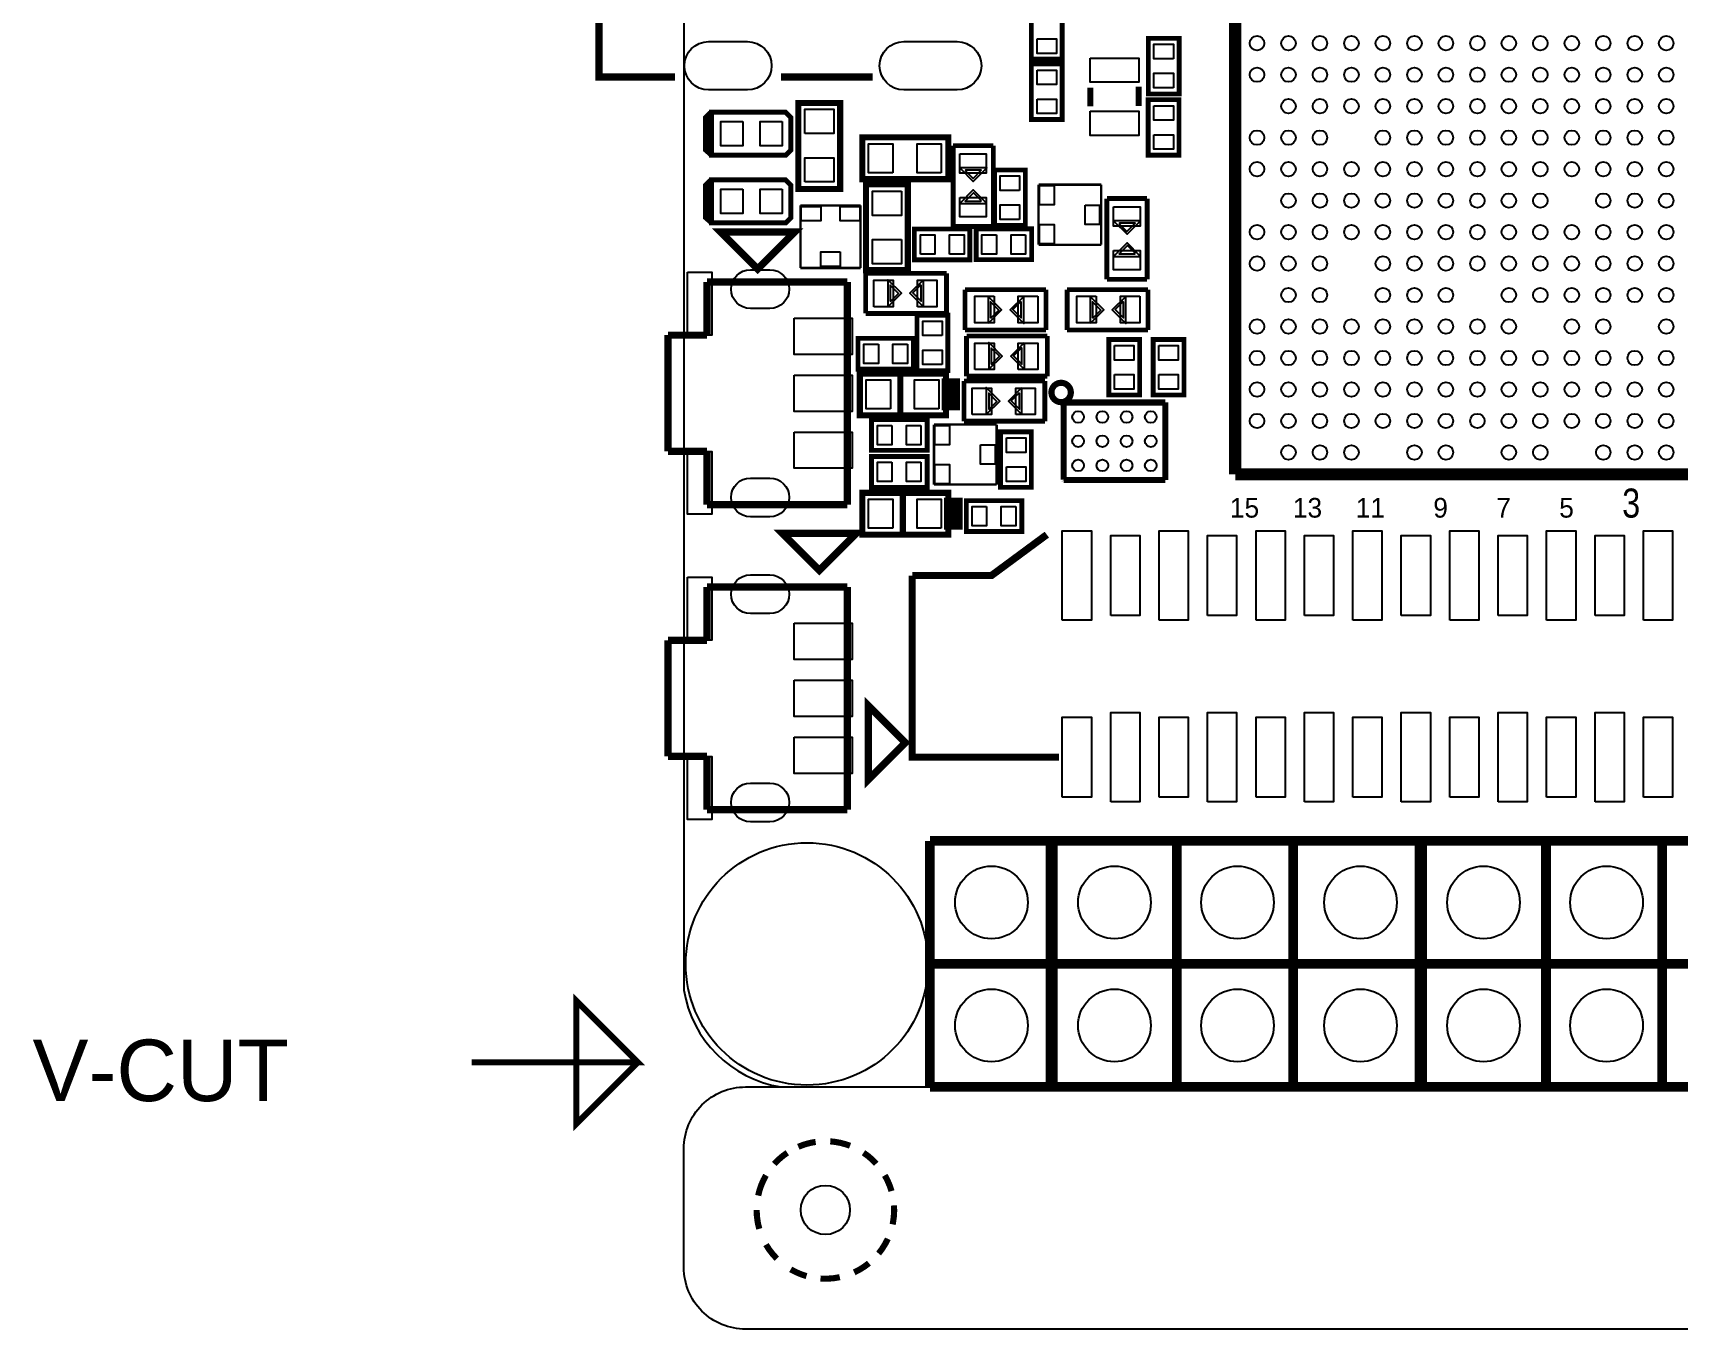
# Model space of a CAD drawing. Extents: x -19.8 to 41.8, y -8.8 to 44.4.
# Drawn here: x -19.79 to 14.18, y -8.81 to 17.96 of the extents above; entities that cross this region are included whole.
import ezdxf

# ---------------------------------------------------------------- set-up
doc = ezdxf.new("R2010")
doc.units = 0
for name, color, linetype in [('BG_OUTLINE', 254, 'CONTINUOUS'), ('PG_SILKSCREEN_TOP', 7, 'CONTINUOUS'), ('PIN_TOP', 80, 'CONTINUOUS')]:
    doc.layers.add(name, color=color, linetype=linetype)

msp = doc.modelspace()

# ---------------------------------------------------------------- linework, layer by layer
at = {"layer": 'BG_OUTLINE'}
msp.add_lwpolyline([(-6.35, -1.809999, 0.323473), (-4.349999, -3.81), (34.829999, -3.81, 0.312902), (36.83, -1.809999), (36.83, 37.369999, 0.365948), (34.829999, 39.37), (-4.349999, 39.37, 0.317699), (-6.35, 37.369999)], format="xyb", close=True, dxfattribs=at)
msp.add_lwpolyline([(-6.35, -1.809999, 0.323473), (-4.349999, -3.81), (34.829999, -3.81, 0.312902), (36.83, -1.809999), (36.83, 37.369999, 0.365948), (34.829999, 39.37), (-4.349999, 39.37, 0.317699), (-6.35, 37.369999)], format="xyb", close=True, dxfattribs=at)
msp.add_lwpolyline([(-6.35, -1.809999, 0.323473), (-4.349999, -3.81), (34.829999, -3.81, 0.312902), (36.83, -1.809999), (36.83, 37.369999, 0.365948), (34.829999, 39.37), (-4.349999, 39.37, 0.317699), (-6.35, 37.369999)], format="xyb", close=True, dxfattribs=at)
msp.add_lwpolyline([(-6.35, -1.809999, 0.323473), (-4.349999, -3.81), (34.829999, -3.81, 0.312902), (36.83, -1.809999), (36.83, 37.369999, 0.365948), (34.829999, 39.37), (-4.349999, 39.37, 0.317699), (-6.35, 37.369999)], format="xyb", close=True, dxfattribs=at)
msp.add_lwpolyline([(-6.35, -1.809999, 0.323473), (-4.349999, -3.81), (34.829999, -3.81, 0.312902), (36.83, -1.809999), (36.83, 37.369999, 0.365948), (34.829999, 39.37), (-4.349999, 39.37, 0.317699), (-6.35, 37.369999)], format="xyb", close=True, dxfattribs=at)
at = {"layer": 'BG_OUTLINE', "const_width": 0.127}
msp.add_lwpolyline([(-10.7315, -3.302), (-7.3025, -3.302), (-8.5725, -2.032), (-8.5725, -4.572), (-7.3025, -3.302)], dxfattribs=at)
at = {"layer": 'BG_OUTLINE'}
msp.add_lwpolyline([(-5.08, -3.81), (35.56, -3.81, -0.414214), (36.83, -5.08), (36.83, -7.53999, -0.414214), (35.56, -8.80999), (-5.08, -8.80999, -0.414214), (-6.35, -7.53999), (-6.35, -5.08, -0.414214), (-5.08, -3.81)], format="xyb", dxfattribs=at)
at = {"layer": 'PG_SILKSCREEN_TOP'}
for points, const_width in [([(-6.530924, 26.192013), (-8.103946, 26.192013), (-8.103946, 17.048013), (-6.530924, 17.048013)], 0.150114), ([(5.033, 8.843), (5.033, 18.843)], 0.249999), ([(0.823011, 18.559196), (0.823011, 17.412208), (1.459992, 17.412208), (1.459992, 18.559196), (0.823011, 18.559196)], 0.1), ([(3.875989, 16.696004), (3.875989, 17.842992), (3.239008, 17.842992), (3.239008, 16.696004), (3.875989, 16.696004)], 0.1), ([(0.823011, 17.314596), (0.823011, 16.167608), (1.459992, 16.167608), (1.459992, 17.314596), (0.823011, 17.314596)], 0.1), ([(-4.347032, 17.048013), (-2.450922, 17.048013)], 0.150114), ([(2.040001, 16.4392), (2.040001, 16.824701)], 0.127), ([(3.039999, 16.848399), (3.039999, 16.4489)], 0.127), ([(-5.77596, 15.4432), (-5.8928, 15.5448), (-5.8928, 16.2052), (-5.79374, 16.29918)], 0.127), ([(-4.2545, 15.4305), (-5.7785, 15.4305), (-5.7785, 16.3195), (-4.2545, 16.3195), (-4.1402, 16.2052), (-4.1402, 15.53718), (-4.24688, 15.4305), (-4.2799, 15.4305)], 0.1016), ([(-3.9878, 16.51), (-3.9878, 14.732), (-3.1242, 14.732), (-3.1242, 16.51), (-3.9878, 16.51)], 0.127), ([(3.236011, 16.577996), (3.236011, 15.431008), (3.872992, 15.431008), (3.872992, 16.577996), (3.236011, 16.577996)], 0.1), ([(-2.667, 14.9352), (-0.889, 14.9352), (-0.889, 15.7988), (-2.667, 15.7988), (-2.667, 14.9352)], 0.127), ([(0.038999, 15.628201), (-0.790999, 15.628201)], 0.1), ([(-0.790999, 15.628201), (-0.790999, 13.958199)], 0.1), ([(0.038999, 13.958199), (0.038999, 15.628201)], 0.1), ([(-5.77596, 14.0462), (-5.8928, 14.1478), (-5.8928, 14.8082), (-5.79374, 14.90218)], 0.127), ([(-4.2545, 14.0335), (-5.7785, 14.0335), (-5.7785, 14.9225), (-4.2545, 14.9225), (-4.1402, 14.8082), (-4.1402, 14.14018), (-4.24688, 14.0335), (-4.2799, 14.0335)], 0.1016), ([(0.700989, 13.978204), (0.700989, 15.125192), (0.064008, 15.125192), (0.064008, 13.978204), (0.700989, 13.978204)], 0.1), ([(-1.7272, 13.0556), (-1.7272, 14.8336), (-2.5908, 14.8336), (-2.5908, 13.0556), (-1.7272, 13.0556)], 0.127), ([(0.973074, 14.822424), (2.265934, 14.822424)], 0.050038), ([(0.973074, 13.582396), (0.973074, 14.822424)], 0.050038), ([(2.265934, 14.822424), (2.265934, 13.582396)], 0.050038), ([(-3.943604, 14.393926), (-2.703576, 14.393926)], 0.050038), ([(-3.943604, 13.101066), (-3.943604, 14.393926)], 0.050038), ([(-2.703576, 14.393926), (-2.703576, 13.101066)], 0.050038), ([(3.213999, 14.536001), (2.384001, 14.536001)], 0.1), ([(2.384001, 14.536001), (2.384001, 12.865999)], 0.1), ([(3.213999, 12.865999), (3.213999, 14.536001)], 0.1), ([(-1.591996, 13.269011), (-0.445008, 13.269011), (-0.445008, 13.905992), (-1.591996, 13.905992), (-1.591996, 13.269011)], 0.1), ([(-0.790999, 13.958199), (0.038999, 13.958199)], 0.1), ([(0.829996, 13.908989), (-0.316992, 13.908989), (-0.316992, 13.272008), (0.829996, 13.272008), (0.829996, 13.908989)], 0.1), ([(-5.588, 13.843), (-4.064, 13.843), (-4.826, 13.081), (-5.588, 13.843)], 0.15), ([(2.265934, 13.582396), (0.973074, 13.582396)], 0.050038), ([(-2.703576, 13.101066), (-3.943604, 13.101066)], 0.050038), ([(-0.927999, 12.992999), (-2.598001, 12.992999)], 0.1), ([(-2.598001, 12.992999), (-2.598001, 12.163001)], 0.1), ([(-0.927999, 12.163001), (-0.927999, 12.992999)], 0.1), ([(2.384001, 12.865999), (3.213999, 12.865999)], 0.1), ([(-2.976118, 12.814757), (-5.876036, 12.814757)], 0.150114), ([(-5.876036, 12.814757), (-5.876036, 11.714683)], 0.150114), ([(-2.976118, 8.214817), (-2.976118, 12.814757)], 0.150114), ([(-0.545201, 12.652799), (-0.545201, 11.822801)], 0.1), ([(1.124801, 12.652799), (-0.545201, 12.652799)], 0.1), ([(1.124801, 11.822801), (1.124801, 12.652799)], 0.1), ([(1.562999, 12.652799), (1.562999, 11.822801)], 0.1), ([(3.233001, 12.652799), (1.562999, 12.652799)], 0.1), ([(3.233001, 11.822801), (3.233001, 12.652799)], 0.1), ([(-2.598001, 12.163001), (-0.927999, 12.163001)], 0.1), ([(-0.899211, 10.981004), (-0.899211, 12.127992), (-1.536192, 12.127992), (-1.536192, 10.981004), (-0.899211, 10.981004)], 0.1), ([(-6.676136, 11.714683), (-6.676136, 9.314891)], 0.150114), ([(-5.876036, 11.714683), (-6.676136, 11.714683)], 0.150114), ([(-1.608404, 11.648389), (-2.755392, 11.648389), (-2.755392, 11.011408), (-1.608404, 11.011408), (-1.608404, 11.648389)], 0.1), ([(-0.545201, 11.822801), (1.124801, 11.822801)], 0.1), ([(1.154801, 11.697599), (-0.515201, 11.697599)], 0.1), ([(-0.515201, 11.697599), (-0.515201, 10.867601)], 0.1), ([(1.154801, 10.867601), (1.154801, 11.697599)], 0.1), ([(1.562999, 11.822801), (3.233001, 11.822801)], 0.1), ([(2.423211, 11.624996), (2.423211, 10.478008), (3.060192, 10.478008), (3.060192, 11.624996), (2.423211, 11.624996)], 0.1), ([(3.337611, 11.624996), (3.337611, 10.478008), (3.974592, 10.478008), (3.974592, 11.624996), (3.337611, 11.624996)], 0.1), ([(-2.7178, 10.0584), (-0.9398, 10.0584), (-0.9398, 10.922), (-2.7178, 10.922), (-2.7178, 10.0584)], 0.127), ([(-1.8796, 10.0584), (-1.8796, 10.9474)], 0.127), ([(-0.8382, 10.8204), (-0.8382, 10.16)], 0.381), ([(-0.515201, 10.867601), (1.154801, 10.867601)], 0.1), ([(1.104001, 10.767959), (-0.566001, 10.767959)], 0.1), ([(-0.566001, 10.767959), (-0.566001, 9.937961)], 0.1), ([(1.104001, 9.937961), (1.104001, 10.767959)], 0.1), ([(1.489964, 8.727821), (1.489964, 10.324973)], 0.127), ([(1.489964, 10.324973), (3.590036, 10.324973)], 0.127), ([(3.590036, 10.324973), (3.590036, 8.725027)], 0.127), ([(-1.329004, 9.971989), (-2.475992, 9.971989), (-2.475992, 9.335008), (-1.329004, 9.335008), (-1.329004, 9.971989)], 0.1), ([(-1.185926, 9.869424), (0.106934, 9.869424)], 0.050038), ([(-1.185926, 8.629396), (-1.185926, 9.869424)], 0.050038), ([(-0.566001, 9.937961), (1.104001, 9.937961)], 0.1), ([(0.106934, 9.869424), (0.106934, 8.629396)], 0.050038), ([(0.188011, 9.719996), (0.188011, 8.573008), (0.824992, 8.573008), (0.824992, 9.719996), (0.188011, 9.719996)], 0.1), ([(-6.676136, 9.314891), (-5.876036, 9.314891)], 0.150114), ([(-5.876036, 9.314891), (-5.876036, 8.214817)], 0.150114), ([(-1.329004, 9.209989), (-2.475992, 9.209989), (-2.475992, 8.573008), (-1.329004, 8.573008), (-1.329004, 9.209989)], 0.1), ([(14.533001, 8.843), (5.033, 8.843)], 0.249999), ([(-2.667, 7.5946), (-0.889, 7.5946), (-0.889, 8.4582), (-2.667, 8.4582), (-2.667, 7.5946)], 0.127), ([(-1.8288, 7.5946), (-1.8288, 8.4836)], 0.127), ([(0.106934, 8.629396), (-1.185926, 8.629396)], 0.050038), ([(-0.7874, 8.3566), (-0.7874, 7.6962)], 0.381), ([(1.492758, 8.725027), (1.489964, 8.727821)], 0.127), ([(3.590036, 8.725027), (1.492758, 8.725027)], 0.127), ([(-5.876036, 8.214817), (-2.976118, 8.214817)], 0.150114), ([(0.626796, 8.295589), (-0.520192, 8.295589), (-0.520192, 7.658608), (0.626796, 7.658608), (0.626796, 8.295589)], 0.1), ([(-4.318, 7.62), (-2.794, 7.62), (-3.556, 6.858), (-4.318, 7.62)], 0.15), ([(-1.637, 6.751), (0, 6.751), (1.143, 7.594999)], 0.15), ([(-1.637, 6.751), (-1.637, 3.001), (1.397, 3.001)], 0.15), ([(-2.976118, 6.515557), (-5.876036, 6.515557)], 0.150114), ([(-5.876036, 6.515557), (-5.876036, 5.415483)], 0.150114), ([(-2.976118, 1.915617), (-2.976118, 6.515557)], 0.150114), ([(-6.676136, 5.415483), (-6.676136, 3.015691)], 0.150114), ([(-5.876036, 5.415483), (-6.676136, 5.415483)], 0.150114), ([(-2.54, 2.54), (-2.54, 4.064), (-1.778, 3.302), (-2.54, 2.54)], 0.15), ([(-6.676136, 3.015691), (-5.876036, 3.015691)], 0.150114), ([(-5.876036, 3.015691), (-5.876036, 1.915617)], 0.150114), ([(-5.876036, 1.915617), (-2.976118, 1.915617)], 0.150114), ([(-1.27, -3.81), (-1.27, 1.27)], 0.2), ([(-1.27, 1.27), (1.27, 1.27)], 0.2), ([(1.221001, -3.81), (1.221001, 1.27)], 0.2), ([(1.221001, 1.27), (8.89, 1.27)], 0.2), ([(1.27, 1.27), (1.27, -3.81)], 0.2), ([(8.841001, -3.81), (8.841001, 1.27)], 0.2), ([(8.841001, 1.27), (16.51, 1.27)], 0.2), ([(8.89, 1.27), (8.89, -3.81)], 0.2), ([(1.23, -3.77), (1.23, 1.23)], 0.2), ([(3.83, -3.77), (3.83, 1.23)], 0.2), ([(6.23, -3.77), (6.23, 1.23)], 0.2), ([(8.85, -3.77), (8.85, 1.23)], 0.2), ([(11.45, -3.77), (11.45, 1.23)], 0.2), ([(13.85, -3.77), (13.85, 1.23)], 0.2), ([(-1.27, -1.27), (8.83, -1.27)], 0.2), ([(8.84, -1.27), (16.45, -1.27)], 0.2), ([(1.27, -3.81), (-1.27, -3.81)], 0.2), ([(8.89, -3.81), (1.221001, -3.81)], 0.2), ([(16.51, -3.81), (8.841001, -3.81)], 0.2)]:
    msp.add_lwpolyline(points, dxfattribs=dict(at, const_width=const_width))
for points in [[(-0.6477, 15.1638), (-0.374599, 14.890801), (-0.095301, 15.170099), (-0.635, 15.170099), (-0.635, 15.1638)], [(-0.5461, 15.113), (-0.381, 14.9479), (-0.209601, 15.119401), (-0.5334, 15.119401), (-0.5334, 15.113)], [(-0.1016, 14.4399), (-0.374599, 14.713001), (-0.653999, 14.433601), (-0.1143, 14.433601), (-0.1143, 14.4399)], [(-0.2032, 14.4907), (-0.3683, 14.6558), (-0.539699, 14.484401), (-0.2159, 14.484401), (-0.2159, 14.4907)], [(2.5273, 14.0716), (2.800401, 13.798601), (3.079699, 14.077899), (2.54, 14.077899), (2.54, 14.0716)], [(2.6289, 14.0208), (2.794, 13.8557), (2.965399, 14.027201), (2.6416, 14.027201), (2.6416, 14.0208)], [(3.0734, 13.3477), (2.800401, 13.620801), (2.521001, 13.341401), (3.0607, 13.341401), (3.0607, 13.3477)], [(2.9718, 13.3985), (2.8067, 13.5636), (2.635301, 13.392201), (2.9591, 13.392201), (2.9591, 13.3985)], [(-2.1336, 12.3063), (-1.860601, 12.579401), (-2.139899, 12.858699), (-2.139899, 12.319), (-2.1336, 12.319)], [(-2.0828, 12.4079), (-1.9177, 12.573), (-2.089201, 12.744399), (-2.089201, 12.4206), (-2.0828, 12.4206)], [(-1.4097, 12.8524), (-1.682801, 12.579401), (-1.403401, 12.300001), (-1.403401, 12.8397), (-1.4097, 12.8397)], [(-1.4605, 12.7508), (-1.6256, 12.5857), (-1.454201, 12.414301), (-1.454201, 12.7381), (-1.4605, 12.7381)], [(-0.0635, 11.9634), (0.209601, 12.236399), (-0.069799, 12.515799), (-0.069799, 11.9761), (-0.0635, 11.9761)], [(-0.0127, 12.065), (0.1524, 12.2301), (-0.018999, 12.401499), (-0.018999, 12.0777), (-0.0127, 12.0777)], [(0.6604, 12.5095), (0.387401, 12.236399), (0.666699, 11.957101), (0.666699, 12.4968), (0.6604, 12.4968)], [(0.6096, 12.4079), (0.4445, 12.2428), (0.616001, 12.071401), (0.616001, 12.3952), (0.6096, 12.3952)], [(2.0447, 11.9634), (2.317801, 12.236399), (2.038401, 12.515799), (2.038401, 11.9761), (2.0447, 11.9761)], [(2.0955, 12.065), (2.2606, 12.2301), (2.089201, 12.401499), (2.089201, 12.0777), (2.0955, 12.0777)], [(2.7686, 12.5095), (2.495601, 12.236399), (2.774899, 11.957101), (2.774899, 12.4968), (2.7686, 12.4968)], [(2.7178, 12.4079), (2.5527, 12.2428), (2.724201, 12.071401), (2.724201, 12.3952), (2.7178, 12.3952)], [(-0.0508, 11.0109), (0.222199, 11.284001), (-0.057099, 11.563299), (-0.057099, 11.0236), (-0.0508, 11.0236)], [(0.6731, 11.557), (0.399999, 11.284001), (0.679399, 11.004601), (0.679399, 11.5443), (0.6731, 11.5443)], [(0, 11.1125), (0.1651, 11.2776), (-0.006401, 11.448999), (-0.006401, 11.1252), (0, 11.1252)], [(0.6223, 11.4554), (0.4572, 11.2903), (0.628599, 11.118901), (0.628599, 11.4427), (0.6223, 11.4427)], [(-0.1016, 10.08126), (0.171399, 10.354361), (-0.107899, 10.633659), (-0.107899, 10.09396), (-0.1016, 10.09396)], [(0.6223, 10.62736), (0.349199, 10.354361), (0.628599, 10.074961), (0.628599, 10.61466), (0.6223, 10.61466)], [(-0.0508, 10.18286), (0.1143, 10.34796), (-0.057201, 10.519359), (-0.057201, 10.19556), (-0.0508, 10.19556)], [(0.5715, 10.52576), (0.4064, 10.36066), (0.577799, 10.189261), (0.577799, 10.51306), (0.5715, 10.51306)]]:
    msp.add_lwpolyline(points, close=True, dxfattribs=at)
at = {"layer": 'PG_SILKSCREEN_TOP', "const_width": 0.127}
for points in [[(1.638554, 10.531221, 1), (1.238758, 10.531221, 1), (1.638554, 10.531221)], [(-3.629914, -4.944364, 0.065827), (-3.988308, -5.044948)], [(-2.919222, -5.024628, 0.074119), (-3.327908, -4.933696)], [(-4.2164, -5.168646, 0.062613), (-4.48437, -5.400294)], [(-2.378202, -5.394706, 0.061338), (-2.641346, -5.168392)], [(-4.655312, -5.634736, 0.079392), (-4.81711, -6.052566)], [(-2.06375, -5.959856, 0.062517), (-2.202434, -5.634482)], [(-4.848606, -6.35, 0.069654), (-4.793996, -6.73989)], [(-2.032, -6.604, 0.061689), (-2.012188, -6.255512)], [(-2.040636, -6.647434, 0.007798), (-2.032, -6.604)], [(-4.655312, -7.065264, 0.064425), (-4.432808, -7.353808)], [(-2.330196, -7.24916, 0.063426), (-2.139696, -6.945122)], [(-2.833878, -7.63905, 0.063405), (-2.52984, -7.448804)], [(-4.144264, -7.576312, 0.062525), (-3.81889, -7.714996)], [(-3.530092, -7.766304, 0.0707), (-3.131566, -7.738364)]]:
    msp.add_lwpolyline(points, format="xyb", dxfattribs=at)
at = {"layer": 'PIN_TOP'}
for points in [[(-5.038928, 16.777884), (-5.839028, 16.777884, -1), (-5.839028, 17.777882), (-5.038928, 17.777882, -1)], [(-0.708863, 16.777884), (-1.808937, 16.777884, -1), (-1.808937, 17.777882), (-0.708863, 17.777882, -1)], [(-4.576064, 12.264847), (-4.97586, 12.264847, -1), (-4.97586, 13.064947), (-4.576064, 13.064947, -1)], [(-4.576064, 7.964627), (-4.97586, 7.964627, -1), (-4.97586, 8.764727), (-4.576064, 8.764727, -1)], [(-4.576064, 5.965647), (-4.97586, 5.965647, -1), (-4.97586, 6.765747), (-4.576064, 6.765747, -1)], [(-4.576064, 1.665427), (-4.97586, 1.665427, -1), (-4.97586, 2.465527), (-4.576064, 2.465527, -1)]]:
    msp.add_lwpolyline(points, format="xyb", close=True, dxfattribs=at)
for points in [[(0.943, 17.8332), (1.343, 17.8332), (1.343, 17.533201), (0.943, 17.533201)], [(3.756, 17.422), (3.356, 17.422), (3.356, 17.721999), (3.756, 17.721999)], [(2.04, 17.436998), (3.04, 17.436998), (3.04, 16.936999), (2.04, 16.936999)], [(0.943, 17.188599), (1.343, 17.188599), (1.343, 16.8886), (0.943, 16.8886)], [(3.756, 16.822001), (3.356, 16.822001), (3.356, 17.122), (3.756, 17.122)], [(-3.855974, 15.878937), (-3.855974, 16.379063), (-3.256026, 16.379063), (-3.256026, 15.878937)], [(0.943, 16.5886), (1.343, 16.5886), (1.343, 16.288601), (0.943, 16.288601)], [(2.04, 16.337001), (3.04, 16.337001), (3.04, 15.837002), (2.04, 15.837002)], [(3.356, 16.451999), (3.756, 16.451999), (3.756, 16.152), (3.356, 16.152)], [(-5.1308, 16.129), (-5.1308, 15.621), (-5.588, 15.621), (-5.588, 16.129)], [(-4.318, 16.129), (-4.318, 15.621), (-4.7752, 15.621), (-4.7752, 16.129)], [(-2.035937, 15.067026), (-2.536063, 15.067026), (-2.536063, 15.666974), (-2.035937, 15.666974)], [(-1.035939, 15.067026), (-1.536065, 15.067026), (-1.536065, 15.666974), (-1.035939, 15.666974)], [(3.356, 15.852), (3.756, 15.852), (3.756, 15.552001), (3.356, 15.552001)], [(-3.855974, 14.878939), (-3.855974, 15.379065), (-3.256026, 15.379065), (-3.256026, 14.878939)], [(-0.655999, 15.458199), (-0.106001, 15.458199), (-0.106001, 15.058199), (-0.655999, 15.058199)], [(0.581, 14.7042), (0.181, 14.7042), (0.181, 15.004199), (0.581, 15.004199)], [(-5.1308, 14.732), (-5.1308, 14.224), (-5.588, 14.224), (-5.588, 14.732)], [(-4.318, 14.732), (-4.318, 14.224), (-4.7752, 14.224), (-4.7752, 14.732)], [(-1.859026, 14.686661), (-1.859026, 14.186535), (-2.458974, 14.186535), (-2.458974, 14.686661)], [(0.993013, 14.805025), (1.292987, 14.805025), (1.292987, 14.404975), (0.993013, 14.404975)], [(-3.525901, 14.373987), (-3.525901, 14.074013), (-3.925951, 14.074013), (-3.925951, 14.373987)], [(-2.720975, 14.373987), (-2.720975, 14.074013), (-3.121025, 14.074013), (-3.121025, 14.373987)], [(-0.655999, 14.558201), (-0.106001, 14.558201), (-0.106001, 14.158201), (-0.655999, 14.158201)], [(0.581, 14.104201), (0.181, 14.104201), (0.181, 14.4042), (0.581, 14.4042)], [(1.933067, 14.402435), (2.233041, 14.402435), (2.233041, 14.002385), (1.933067, 14.002385)], [(2.519001, 14.365999), (3.068999, 14.365999), (3.068999, 13.965999), (2.519001, 13.965999)], [(0.993013, 14.000099), (1.292987, 14.000099), (1.292987, 13.600049), (0.993013, 13.600049)], [(-1.859026, 13.686663), (-1.859026, 13.186537), (-2.458974, 13.186537), (-2.458974, 13.686663)], [(-1.465999, 13.389), (-1.465999, 13.789), (-1.166, 13.789), (-1.166, 13.389)], [(-0.866, 13.389), (-0.866, 13.789), (-0.566001, 13.789), (-0.566001, 13.389)], [(0.104, 13.789), (0.104, 13.389), (-0.195999, 13.389), (-0.195999, 13.789)], [(0.703999, 13.789), (0.703999, 13.389), (0.404, 13.389), (0.404, 13.789)], [(-3.123565, 13.433933), (-3.123565, 13.133959), (-3.523615, 13.133959), (-3.523615, 13.433933)], [(2.519001, 13.466001), (3.068999, 13.466001), (3.068999, 13.066001), (2.519001, 13.066001)], [(-6.276213, 13.014655), (-5.776087, 13.014655), (-5.776087, 11.714683), (-6.276213, 11.714683)], [(-2.427999, 12.297999), (-2.427999, 12.847998), (-2.028, 12.847998), (-2.028, 12.297999)], [(-1.528, 12.297999), (-1.528, 12.847998), (-1.128001, 12.847998), (-1.128001, 12.297999)], [(0.054801, 12.517799), (0.054801, 11.967801), (-0.345199, 11.967801), (-0.345199, 12.517799)], [(0.954799, 12.517799), (0.954799, 11.967801), (0.5548, 11.967801), (0.5548, 12.517799)], [(2.163, 12.517799), (2.163, 11.967801), (1.763001, 11.967801), (1.763001, 12.517799)], [(3.062999, 12.517799), (3.062999, 11.967801), (2.662999, 11.967801), (2.662999, 12.517799)], [(-4.075938, 12.064822), (-2.876042, 12.064822), (-2.876042, 11.31476), (-4.075938, 11.31476)], [(-1.0192, 11.707), (-1.4192, 11.707), (-1.4192, 12.006999), (-1.0192, 12.006999)], [(-0.345199, 11.002599), (-0.345199, 11.552598), (0.054801, 11.552598), (0.054801, 11.002599)], [(0.5548, 11.002599), (0.5548, 11.552598), (0.954799, 11.552598), (0.954799, 11.002599)], [(-2.3344, 11.5284), (-2.3344, 11.1284), (-2.634399, 11.1284), (-2.634399, 11.5284)], [(-1.734401, 11.5284), (-1.734401, 11.1284), (-2.0344, 11.1284), (-2.0344, 11.5284)], [(-1.0192, 11.107001), (-1.4192, 11.107001), (-1.4192, 11.407), (-1.0192, 11.407)], [(2.5432, 11.498999), (2.9432, 11.498999), (2.9432, 11.199), (2.5432, 11.199)], [(3.4576, 11.498999), (3.8576, 11.498999), (3.8576, 11.199), (3.4576, 11.199)], [(-4.075938, 10.889818), (-2.876042, 10.889818), (-2.876042, 10.139756), (-4.075938, 10.139756)], [(2.5432, 10.899), (2.9432, 10.899), (2.9432, 10.599001), (2.5432, 10.599001)], [(3.4576, 10.899), (3.8576, 10.899), (3.8576, 10.599001), (3.4576, 10.599001)], [(-2.086737, 10.190226), (-2.586863, 10.190226), (-2.586863, 10.790174), (-2.086737, 10.790174)], [(-1.086739, 10.190226), (-1.586865, 10.190226), (-1.586865, 10.790174), (-1.086739, 10.790174)], [(-0.395999, 10.072959), (-0.395999, 10.622958), (0.004, 10.622958), (0.004, 10.072959)], [(0.504, 10.072959), (0.504, 10.622958), (0.903999, 10.622958), (0.903999, 10.072959)], [(-2.055, 9.852), (-2.055, 9.452), (-2.354999, 9.452), (-2.354999, 9.852)], [(-1.455001, 9.852), (-1.455001, 9.452), (-1.755, 9.452), (-1.755, 9.852)], [(-1.165987, 9.852025), (-0.866013, 9.852025), (-0.866013, 9.451975), (-1.165987, 9.451975)], [(-4.075938, 9.714814), (-2.876042, 9.714814), (-2.876042, 8.964752), (-4.075938, 8.964752)], [(0.308, 9.593999), (0.708, 9.593999), (0.708, 9.294), (0.308, 9.294)], [(-6.276213, 9.314891), (-5.776087, 9.314891), (-5.776087, 8.014919), (-6.276213, 8.014919)], [(-0.225933, 9.449435), (0.074041, 9.449435), (0.074041, 9.049385), (-0.225933, 9.049385)], [(-2.055, 9.09), (-2.055, 8.69), (-2.354999, 8.69), (-2.354999, 9.09)], [(-1.455001, 9.09), (-1.455001, 8.69), (-1.755, 8.69), (-1.755, 9.09)], [(-1.165987, 9.047099), (-0.866013, 9.047099), (-0.866013, 8.647049), (-1.165987, 8.647049)], [(0.308, 8.994), (0.708, 8.994), (0.708, 8.694001), (0.308, 8.694001)], [(-2.035937, 7.726426), (-2.536063, 7.726426), (-2.536063, 8.326374), (-2.035937, 8.326374)], [(-1.035939, 7.726426), (-1.536065, 7.726426), (-1.536065, 8.326374), (-1.035939, 8.326374)], [(-0.0992, 8.1756), (-0.0992, 7.7756), (-0.399199, 7.7756), (-0.399199, 8.1756)], [(0.500799, 8.1756), (0.500799, 7.7756), (0.2008, 7.7756), (0.2008, 8.1756)], [(1.462999, 5.826001), (1.462999, 7.675999), (2.062998, 7.675999), (2.062998, 5.826001)], [(2.463, 5.926), (2.463, 7.576), (3.062999, 7.576), (3.062999, 5.926)], [(3.463, 5.826001), (3.463, 7.675999), (4.062999, 7.675999), (4.062999, 5.826001)], [(4.463001, 5.926), (4.463001, 7.576), (5.063, 7.576), (5.063, 5.926)], [(5.463002, 5.826001), (5.463002, 7.675999), (6.063, 7.675999), (6.063, 5.826001)], [(6.463, 5.926), (6.463, 7.576), (7.062998, 7.576), (7.062998, 5.926)], [(7.463, 5.826001), (7.463, 7.675999), (8.062999, 7.675999), (8.062999, 5.826001)], [(8.463001, 5.926), (8.463001, 7.576), (9.062999, 7.576), (9.062999, 5.926)], [(9.463001, 5.826001), (9.463001, 7.675999), (10.063, 7.675999), (10.063, 5.826001)], [(10.463002, 5.926), (10.463002, 7.576), (11.063, 7.576), (11.063, 5.926)], [(11.463, 5.826001), (11.463, 7.675999), (12.062998, 7.675999), (12.062998, 5.826001)], [(12.463, 5.926), (12.463, 7.576), (13.062999, 7.576), (13.062999, 5.926)], [(13.463001, 5.826001), (13.463001, 7.675999), (14.063, 7.675999), (14.063, 5.826001)], [(-6.276213, 6.715455), (-5.776087, 6.715455), (-5.776087, 5.415483), (-6.276213, 5.415483)], [(-4.075938, 5.765622), (-2.876042, 5.765622), (-2.876042, 5.01556), (-4.075938, 5.01556)], [(-4.075938, 4.590618), (-2.876042, 4.590618), (-2.876042, 3.840556), (-4.075938, 3.840556)], [(1.462999, 2.176), (1.462999, 3.825999), (2.062998, 3.825999), (2.062998, 2.176)], [(2.463, 2.076), (2.463, 3.925999), (3.062999, 3.925999), (3.062999, 2.076)], [(3.463, 2.176), (3.463, 3.825999), (4.062999, 3.825999), (4.062999, 2.176)], [(4.463001, 2.076), (4.463001, 3.925999), (5.063, 3.925999), (5.063, 2.076)], [(5.463002, 2.176), (5.463002, 3.825999), (6.063, 3.825999), (6.063, 2.176)], [(6.463, 2.076), (6.463, 3.925999), (7.062998, 3.925999), (7.062998, 2.076)], [(7.463, 2.176), (7.463, 3.825999), (8.062999, 3.825999), (8.062999, 2.176)], [(8.463001, 2.076), (8.463001, 3.925999), (9.062999, 3.925999), (9.062999, 2.076)], [(9.463001, 2.176), (9.463001, 3.825999), (10.063, 3.825999), (10.063, 2.176)], [(10.463002, 2.076), (10.463002, 3.925999), (11.063, 3.925999), (11.063, 2.076)], [(11.463, 2.176), (11.463, 3.825999), (12.062998, 3.825999), (12.062998, 2.176)], [(12.463, 2.076), (12.463, 3.925999), (13.062999, 3.925999), (13.062999, 2.076)], [(13.463001, 2.176), (13.463001, 3.825999), (14.063, 3.825999), (14.063, 2.176)], [(-4.075938, 3.415614), (-2.876042, 3.415614), (-2.876042, 2.665552), (-4.075938, 2.665552)], [(-6.276213, 3.015691), (-5.776087, 3.015691), (-5.776087, 1.715719), (-6.276213, 1.715719)]]:
    msp.add_lwpolyline(points, close=True, dxfattribs=at)
for centre, radius in [((5.482999, 17.743), 0.15), ((6.133, 17.743), 0.15), ((6.782999, 17.743), 0.15), ((7.433, 17.743), 0.15), ((8.082999, 17.743), 0.15), ((8.733, 17.743), 0.15), ((9.382999, 17.743), 0.15), ((10.033, 17.743), 0.15), ((10.683001, 17.743), 0.15), ((11.333, 17.743), 0.15), ((11.983001, 17.743), 0.15), ((12.633, 17.743), 0.15), ((13.283001, 17.743), 0.15), ((13.933, 17.743), 0.15), ((5.482999, 17.093001), 0.15), ((6.133, 17.093001), 0.15), ((6.782999, 17.093001), 0.15), ((7.433, 17.093001), 0.15), ((8.082999, 17.093001), 0.15), ((8.733, 17.093001), 0.15), ((9.382999, 17.093001), 0.15), ((10.033, 17.093001), 0.15), ((10.683001, 17.093001), 0.15), ((11.333, 17.093001), 0.15), ((11.983001, 17.093001), 0.15), ((12.633, 17.093001), 0.15), ((13.283001, 17.093001), 0.15), ((13.933, 17.093001), 0.15), ((6.133, 16.443), 0.15), ((6.782999, 16.443), 0.15), ((7.433, 16.443), 0.15), ((8.082999, 16.443), 0.15), ((8.733, 16.443), 0.15), ((9.382999, 16.443), 0.15), ((10.033, 16.443), 0.15), ((10.683001, 16.443), 0.15), ((11.333, 16.443), 0.15), ((11.983001, 16.443), 0.15), ((12.633, 16.443), 0.15), ((13.283001, 16.443), 0.15), ((13.933, 16.443), 0.15), ((5.482999, 15.793001), 0.15), ((6.133, 15.793001), 0.15), ((6.782999, 15.793001), 0.15), ((8.082999, 15.793001), 0.15), ((8.733, 15.793001), 0.15), ((9.382999, 15.793001), 0.15), ((10.033, 15.793001), 0.15), ((10.683001, 15.793001), 0.15), ((11.333, 15.793001), 0.15), ((11.983001, 15.793001), 0.15), ((12.633, 15.793001), 0.15), ((13.283001, 15.793001), 0.15), ((13.933, 15.793001), 0.15), ((5.482999, 15.143), 0.15), ((6.133, 15.143), 0.15), ((6.782999, 15.143), 0.15), ((7.433, 15.143), 0.15), ((8.082999, 15.143), 0.15), ((8.733, 15.143), 0.15), ((9.382999, 15.143), 0.15), ((10.033, 15.143), 0.15), ((10.683001, 15.143), 0.15), ((11.333, 15.143), 0.15), ((11.983001, 15.143), 0.15), ((12.633, 15.143), 0.15), ((13.283001, 15.143), 0.15), ((13.933, 15.143), 0.15), ((6.133, 14.493001), 0.15), ((6.782999, 14.493001), 0.15), ((7.433, 14.493001), 0.15), ((8.082999, 14.493001), 0.15), ((8.733, 14.493001), 0.15), ((9.382999, 14.493001), 0.15), ((10.033, 14.493001), 0.15), ((10.683001, 14.493001), 0.15), ((11.333, 14.493001), 0.15), ((12.633, 14.493001), 0.15), ((13.283001, 14.493001), 0.15), ((13.933, 14.493001), 0.15), ((5.482999, 13.843), 0.15), ((6.133, 13.843), 0.15), ((6.782999, 13.843), 0.15), ((7.433, 13.843), 0.15), ((8.082999, 13.843), 0.15), ((8.733, 13.843), 0.15), ((9.382999, 13.843), 0.15), ((10.033, 13.843), 0.15), ((10.683001, 13.843), 0.15), ((11.333, 13.843), 0.15), ((11.983001, 13.843), 0.15), ((12.633, 13.843), 0.15), ((13.283001, 13.843), 0.15), ((13.933, 13.843), 0.15), ((5.482999, 13.192999), 0.15), ((6.133, 13.192999), 0.15), ((6.782999, 13.192999), 0.15), ((8.082999, 13.192999), 0.15), ((8.733, 13.192999), 0.15), ((9.382999, 13.192999), 0.15), ((10.033, 13.192999), 0.15), ((10.683001, 13.192999), 0.15), ((11.333, 13.192999), 0.15), ((11.983001, 13.192999), 0.15), ((12.633, 13.192999), 0.15), ((13.283001, 13.192999), 0.15), ((13.933, 13.192999), 0.15), ((6.133, 12.543), 0.15), ((6.782999, 12.543), 0.15), ((8.082999, 12.543), 0.15), ((8.733, 12.543), 0.15), ((9.382999, 12.543), 0.15), ((10.683001, 12.543), 0.15), ((11.333, 12.543), 0.15), ((11.983001, 12.543), 0.15), ((12.633, 12.543), 0.15), ((13.283001, 12.543), 0.15), ((13.933, 12.543), 0.15), ((5.482999, 11.892999), 0.15), ((6.133, 11.892999), 0.15), ((6.782999, 11.892999), 0.15), ((7.433, 11.892999), 0.15), ((8.082999, 11.892999), 0.15), ((8.733, 11.892999), 0.15), ((9.382999, 11.892999), 0.15), ((10.033, 11.892999), 0.15), ((10.683001, 11.892999), 0.15), ((11.983001, 11.892999), 0.15), ((12.633, 11.892999), 0.15), ((13.933, 11.892999), 0.15), ((5.482999, 11.243), 0.15), ((6.133, 11.243), 0.15), ((6.782999, 11.243), 0.15), ((7.433, 11.243), 0.15), ((8.082999, 11.243), 0.15), ((8.733, 11.243), 0.15), ((9.382999, 11.243), 0.15), ((10.033, 11.243), 0.15), ((10.683001, 11.243), 0.15), ((11.333, 11.243), 0.15), ((11.983001, 11.243), 0.15), ((12.633, 11.243), 0.15), ((13.283001, 11.243), 0.15), ((13.933, 11.243), 0.15), ((5.482999, 10.592999), 0.15), ((6.133, 10.592999), 0.15), ((6.782999, 10.592999), 0.15), ((7.433, 10.592999), 0.15), ((8.082999, 10.592999), 0.15), ((8.733, 10.592999), 0.15), ((9.382999, 10.592999), 0.15), ((10.033, 10.592999), 0.15), ((10.683001, 10.592999), 0.15), ((11.333, 10.592999), 0.15), ((11.983001, 10.592999), 0.15), ((12.633, 10.592999), 0.15), ((13.283001, 10.592999), 0.15), ((13.933, 10.592999), 0.15), ((1.789938, 10.024999), 0.120015), ((2.290064, 10.024999), 0.120015), ((2.789936, 10.024999), 0.120015), ((3.290062, 10.024999), 0.120015), ((5.482999, 9.943), 0.15), ((6.133, 9.943), 0.15), ((6.782999, 9.943), 0.15), ((7.433, 9.943), 0.15), ((8.082999, 9.943), 0.15), ((8.733, 9.943), 0.15), ((9.382999, 9.943), 0.15), ((10.033, 9.943), 0.15), ((10.683001, 9.943), 0.15), ((11.333, 9.943), 0.15), ((11.983001, 9.943), 0.15), ((12.633, 9.943), 0.15), ((13.283001, 9.943), 0.15), ((13.933, 9.943), 0.15), ((1.789938, 9.525127), 0.120015), ((2.290064, 9.525127), 0.120015), ((2.789936, 9.525127), 0.120015), ((3.290062, 9.525127), 0.120015), ((6.133, 9.292999), 0.15), ((6.782999, 9.292999), 0.15), ((7.433, 9.292999), 0.15), ((8.733, 9.292999), 0.15), ((9.382999, 9.292999), 0.15), ((10.683001, 9.292999), 0.15), ((11.333, 9.292999), 0.15), ((12.633, 9.292999), 0.15), ((13.283001, 9.292999), 0.15), ((13.933, 9.292999), 0.15), ((1.789938, 9.025001), 0.120015), ((2.290064, 9.025001), 0.120015), ((2.789936, 9.025001), 0.120015), ((3.290062, 9.025001), 0.120015), ((-3.81, -1.27), 2.5019), ((0, 0), 0.750062), ((2.54, 0), 0.750062), ((5.08, 0), 0.750062), ((7.62, 0), 0.750062), ((10.16, 0), 0.750062), ((12.7, 0), 0.750062), ((0, -2.54), 0.750062), ((2.54, -2.54), 0.750062), ((5.08, -2.54), 0.750062), ((7.62, -2.54), 0.750062), ((10.16, -2.54), 0.750062), ((12.7, -2.54), 0.750062), ((-3.429, -6.35), 0.508)]:
    msp.add_circle(centre, radius, dxfattribs=at)

# ---------------------------------------------------------------- texts
at = {"layer": 'BG_OUTLINE', "width": 1.02}
msp.add_text('V-CUT', height=1.27, dxfattribs=at).set_placement((-19.7993, -4.1021))
at = {"layer": 'PG_SILKSCREEN_TOP', "width": 0.833333}
msp.add_text('3', height=0.599999, dxfattribs=at).set_placement((13.022801, 7.947101))
at = {"layer": 'PG_SILKSCREEN_TOP'}
for s, p in [('15', (4.922802, 7.947101)), ('13', (6.222802, 7.947101)), ('11', (7.522802, 7.947101)), ('9', (9.122801, 7.947101)), ('7', (10.422801, 7.947101)), ('5', (11.722801, 7.947101))]:
    msp.add_text(s, height=0.4064, dxfattribs=at).set_placement(p)

doc.saveas('drawing.dxf')
